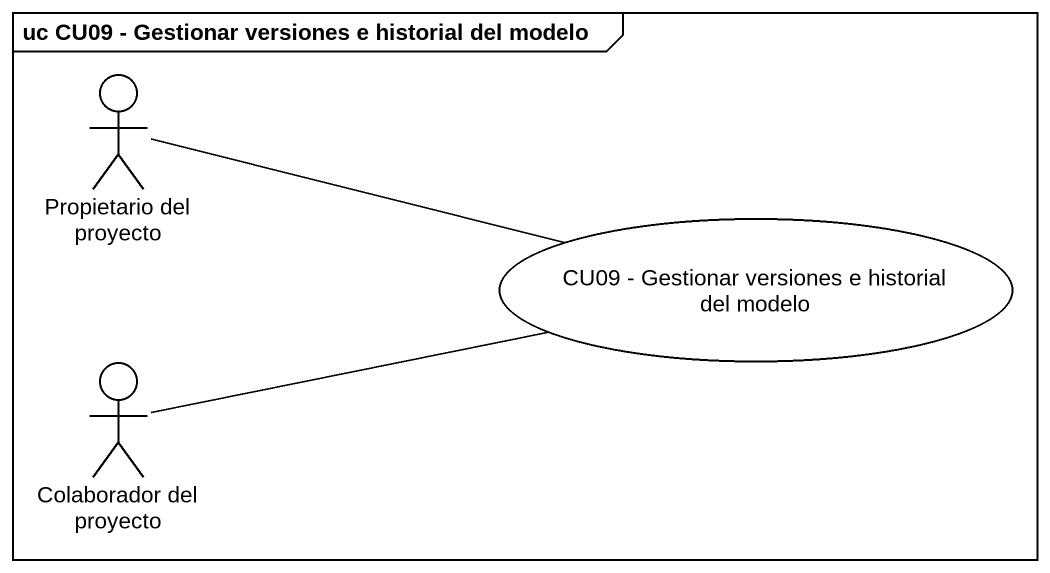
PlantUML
@startuml
mainframe uc CU09 - Gestionar versiones e historial del modelo
actor "Propietario del proyecto" as Propietario_del_proyecto
usecase "CU09 - Gestionar versiones e historial del modelo" as CU09_Gestionar_versiones_e
actor "Colaborador del proyecto" as Colaborador_del_proyecto
Propietario_del_proyecto -right- CU09_Gestionar_versiones_e
Colaborador_del_proyecto -right- CU09_Gestionar_versiones_e
@enduml
